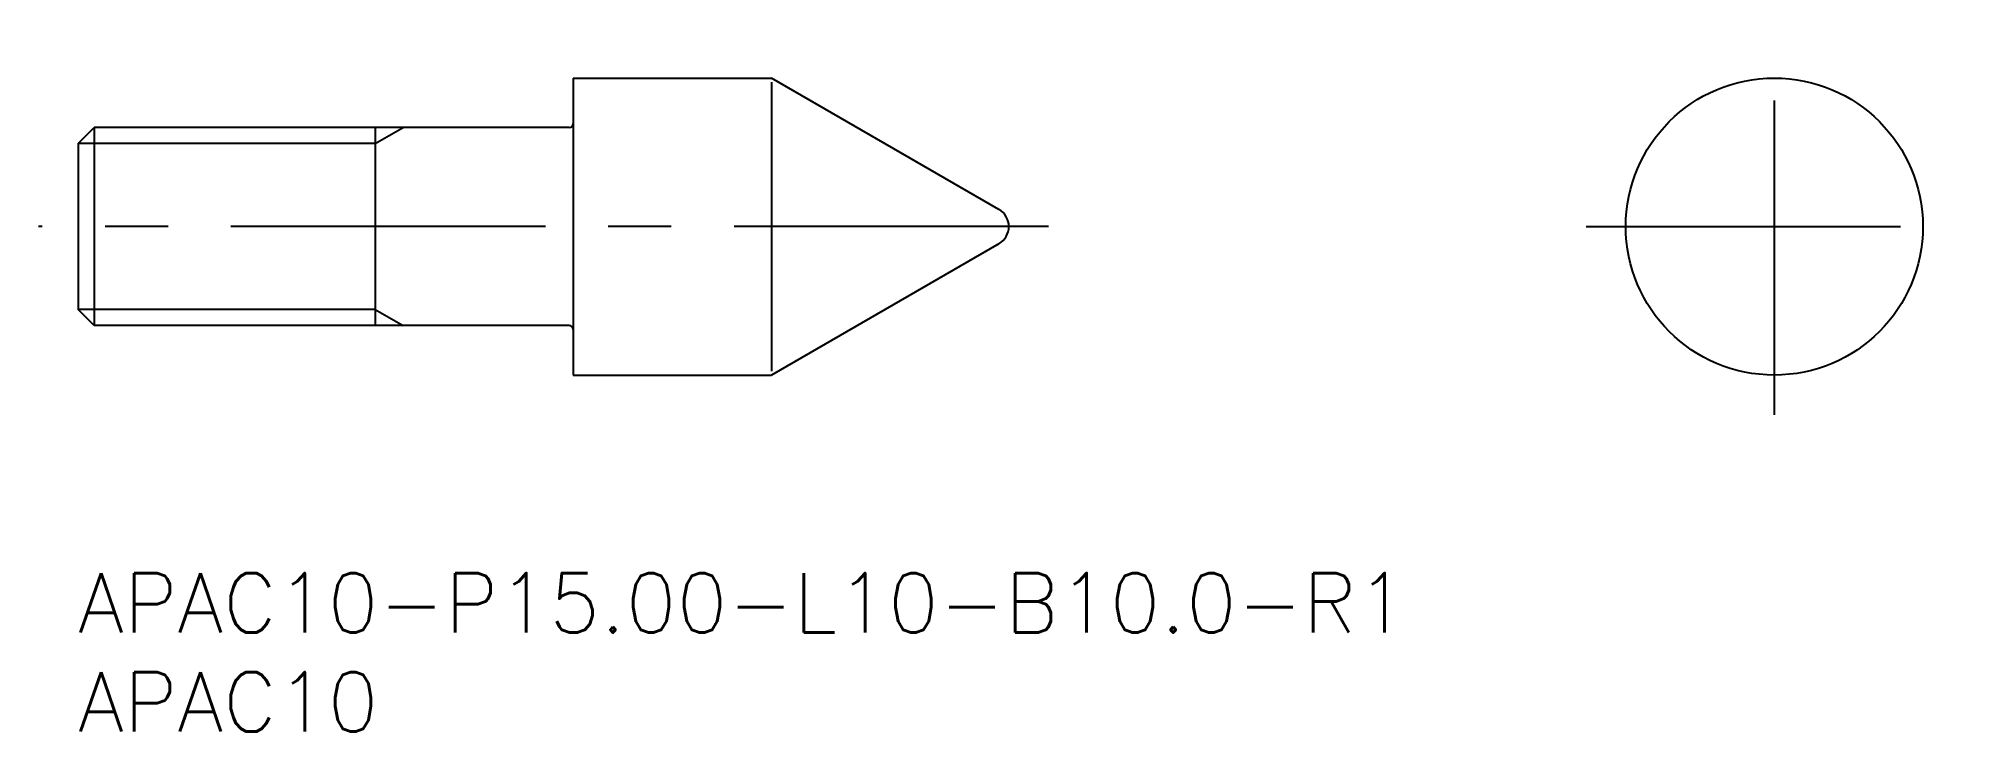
# Model space of a CAD drawing. Extents: x -2 to 95.1, y -8 to 27.
import ezdxf

# ---------------------------------------------------------------- set-up
doc = ezdxf.new("R2010")
doc.units = 0
doc.header["$LTSCALE"] = 0.5
doc.linetypes.add('CENTER', pattern=[50.8, 31.75, -6.35, 6.35, -6.35])
for name, color, linetype in [('MSM_CENTER', 1, 'CENTER'), ('MSM_CONTINUOUS', 7, 'CONTINUOUS'), ('MSM_NARROW', 5, 'CONTINUOUS'), ('MSM_PART_NUMBER', 7, 'CONTINUOUS')]:
    doc.layers.add(name, color=color, linetype=linetype)
doc.styles.get("Standard").update_dxf_attribs({"font": 'txt.shx', "height": 2, "bigfont": 'bigfont.shx'})

# ---------------------------------------------------------------- blocks, each defined once
blk = doc.blocks.new('*U12')
at = {"layer": 'MSM_PART_NUMBER'}
blk.add_text('APAC10-P15.00-L10-B10.0-R1', height=3, dxfattribs=at).set_placement((0, -3))
blk = doc.blocks.new('*U13')
at = {"layer": 'MSM_PART_NUMBER'}
blk.add_text('APAC10', height=3, dxfattribs=at).set_placement((0, -8))

msp = doc.modelspace()

# ---------------------------------------------------------------- linework, layer by layer
at = {"layer": 'MSM_CENTER'}
for p, q in [((85.637, 8), (85.637, 27)), ((48.99, 17.5), (-2, 17.5)), ((76.137, 17.5), (95.137, 17.5))]:
    msp.add_line(p, q, dxfattribs=at)
at = {"layer": 'MSM_CONTINUOUS'}
for p, q in [((25, 25), (35, 25)), ((25, 25), (25, 10)), ((46.49, 18.366), (35, 25)), ((0, 21.688), (0.812, 22.5)), ((24.8, 22.5), (0.812, 22.5)), ((0.812, 22.5), (0.812, 12.5)), ((15, 22.5), (15, 12.5)), ((0, 21.688), (0, 13.312)), ((46.49, 16.634), (35, 10)), ((0.812, 12.5), (0, 13.312)), ((24.8, 12.5), (0.812, 12.5)), ((25, 10), (35, 10))]:
    msp.add_line(p, q, dxfattribs=at)
msp.add_circle((85.637, 17.5), 7.5, dxfattribs=at)
for centre, radius, start, end in [((24.8, 22.7), 0.2, 270, 0), ((45.99, 17.5), 1, 300, 60), ((24.8, 12.3), 0.2, 0, 90)]:
    msp.add_arc(centre, radius, start, end, dxfattribs=at)
at = {"layer": 'MSM_NARROW'}
for p, q in [((35, 24.8), (35, 10.2)), ((15, 21.688), (16.406, 22.5)), ((15, 21.688), (0, 21.688)), ((15, 13.312), (0, 13.312)), ((15, 13.312), (16.406, 12.5))]:
    msp.add_line(p, q, dxfattribs=at)

# ---------------------------------------------------------------- block references
at = {"layer": 'MSM_CONTINUOUS'}
for name in ['*U12', '*U13']:
    msp.add_blockref(name, (0, 0), dxfattribs=at)

doc.saveas('drawing.dxf')
